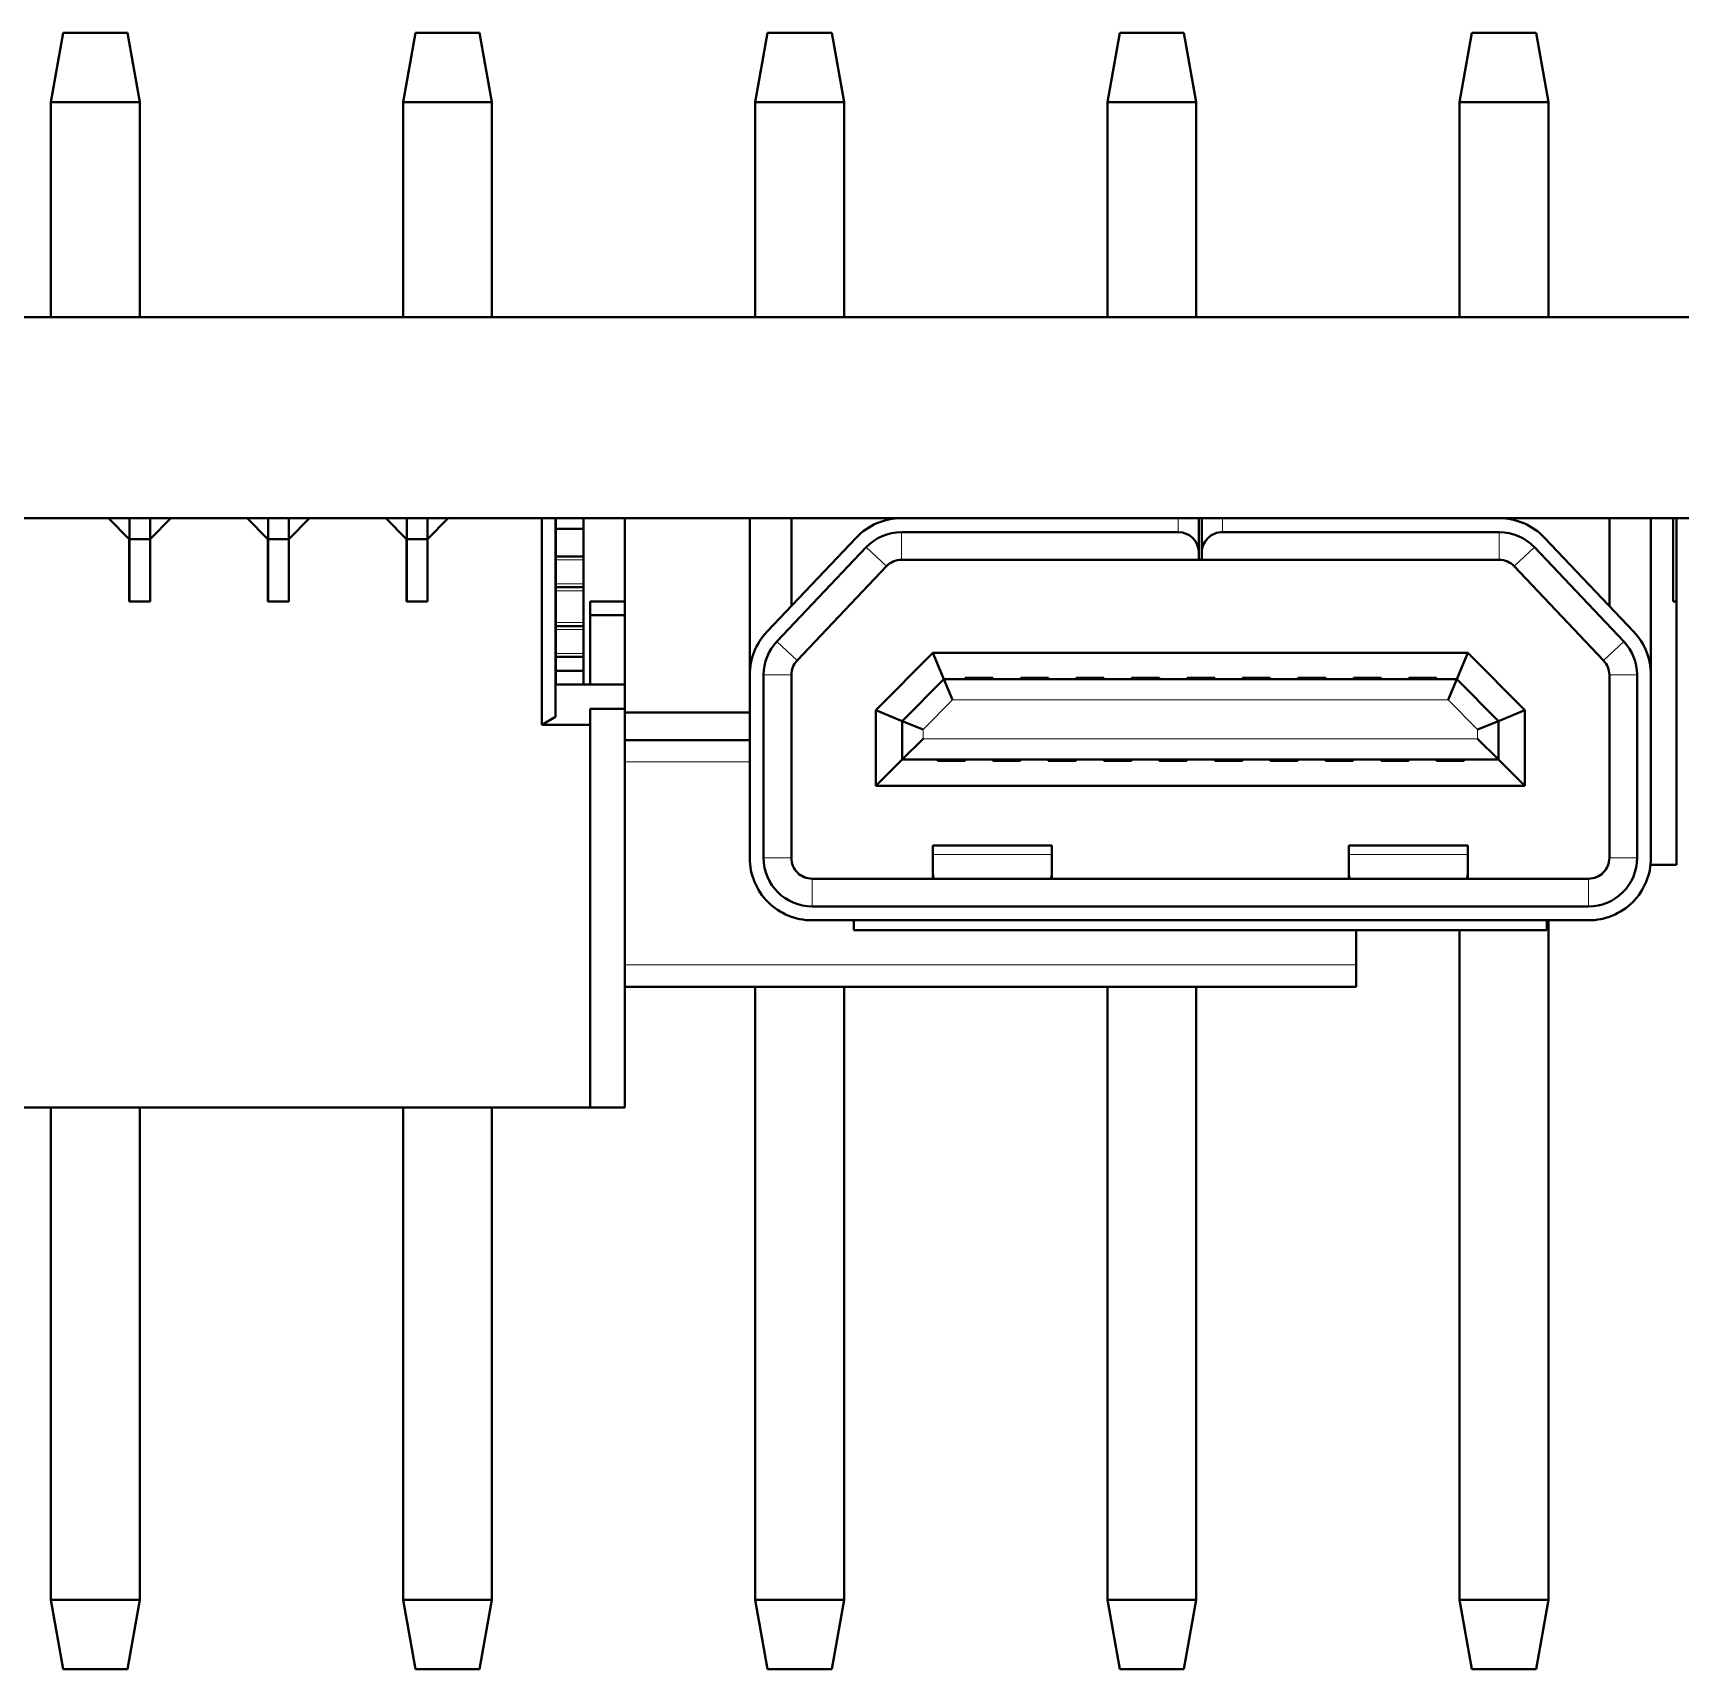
# Model space of a CAD drawing. Header units: inches. Extents: x 2.43 to 8.4, y 3.17 to 7.37.
# Drawn here: x 7.0438 to 7.5115, y 6.3455 to 6.8101 of the extents above; entities that cross this region are included whole.
import ezdxf

# ---------------------------------------------------------------- set-up
doc = ezdxf.new("R2010")
doc.units = ezdxf.units.IN
doc.header["$LTSCALE"] = 0.5
doc.header["$MEASUREMENT"] = 0
doc.layers.add('TANGENT_LINES', color=7, linetype='Continuous', lineweight=15)
doc.layers.add('Visible', color=7, linetype='Continuous', lineweight=40)

msp = doc.modelspace()

# ---------------------------------------------------------------- linework, layer by layer
at = {"layer": 'TANGENT_LINES'}
for p, q in [((7.368982644929627, 6.668383110631969), (7.368982644929627, 6.672320118505982)), ((7.381581070126777, 6.668383110631969), (7.381581070126777, 6.672320118505982)), ((7.290419167102513, 6.660509094883935), (7.290419167102513, 6.668383110631966)), ((7.46014453940341, 6.660509094883935), (7.46014453940341, 6.668383110631966)), ((7.200120812953708, 6.660497401485155), (7.192246797205677, 6.660497401485155)), ((7.286133507775123, 6.658666610746914), (7.280419295338609, 6.664083980978921)), ((7.464430198730802, 6.658666610746914), (7.470144411167317, 6.66408398097892)), ((7.200120812953708, 6.653705775422214), (7.192246797205677, 6.653705775422214)), ((7.200120812953708, 6.651737263962097), (7.192246797205677, 6.651737263962097)), ((7.200120812953708, 6.642682436725148), (7.192246797205677, 6.642682436725148)), ((7.200120812953708, 6.640713934665452), (7.192246797205677, 6.640713934665452)), ((7.255045761017278, 6.637320116009779), (7.260759973453792, 6.631902745777772)), ((7.489803733052132, 6.631902745777772), (7.495517945488647, 6.637320116009779)), ((7.200120812953708, 6.63392260021286), (7.192246797205677, 6.633922600212861)), ((7.251266105222123, 6.627839718103767), (7.259140120970154, 6.627839718103767)), ((7.491423585535769, 6.627839718103767), (7.499297601283801, 6.627839718103767)), ((7.309982947706602, 6.627044527957374), (7.309982947706602, 6.626650827167327)), ((7.314937981737165, 6.627044527957374), (7.314937981737165, 6.626650827167327)), ((7.325730979202665, 6.627044527957374), (7.325730979202665, 6.626650827167327)), ((7.330686013233228, 6.627044527957374), (7.330686013233228, 6.626650827167327)), ((7.341479010698729, 6.627044527957374), (7.341479010698729, 6.626650827167327)), ((7.346434044729291, 6.627044527957374), (7.346434044729291, 6.626650827167327)), ((7.357227042194791, 6.627044527957374), (7.357227042194791, 6.626650827167327)), ((7.362182076225354, 6.627044527957374), (7.362182076225354, 6.626650827167327)), ((7.372975073690855, 6.627044527957374), (7.372975073690855, 6.626650827167327)), ((7.377930107721417, 6.627044527957374), (7.377930107721417, 6.626650827167327)), ((7.388723105186918, 6.627044527957374), (7.388723105186918, 6.626650827167327)), ((7.39367813921748, 6.627044527957374), (7.39367813921748, 6.626650827167327)), ((7.404471136682981, 6.627044527957374), (7.404471136682981, 6.626650827167327)), ((7.409426170713543, 6.627044527957374), (7.409426170713543, 6.626650827167327)), ((7.420219168179043, 6.627044527957374), (7.420219168179043, 6.626650827167327)), ((7.425174202209606, 6.627044527957374), (7.425174202209606, 6.626650827167327)), ((7.435967199675106, 6.627044527957374), (7.435967199675106, 6.626650827167327)), ((7.440922233705669, 6.627044527957374), (7.440922233705669, 6.626650827167327)), ((7.30491025566229, 6.620745315356303), (7.29654169577199, 6.612294647081061)), ((7.44565345084232, 6.620745315356303), (7.30491025566229, 6.620745315356303)), ((7.45402201073262, 6.612294647081061), (7.44565345084232, 6.620745315356303)), ((7.29654169577199, 6.612294647081061), (7.29654169577199, 6.609721693309051)), ((7.29654169577199, 6.609721693309051), (7.45402201073262, 6.609721693309051)), ((7.45402201073262, 6.609721693309051), (7.45402201073262, 6.612294647081061)), ((7.247329097348107, 6.603111735699878), (7.211896026480636, 6.603111735699878)), ((7.302071367911174, 6.603480948835632), (7.302071371267288, 6.603816181498027)), ((7.307026416536686, 6.603480948835635), (7.307026413180659, 6.603816181498027)), ((7.317819399407237, 6.603480948835632), (7.317819402763352, 6.603816181498027)), ((7.322774448032749, 6.603480948835635), (7.322774444676722, 6.603816181498027)), ((7.3335674309033, 6.603480948835632), (7.333567434259415, 6.603816181498027)), ((7.338522479528812, 6.603480948835635), (7.338522476172785, 6.603816181498027)), ((7.349315462399363, 6.603480948835632), (7.349315465755478, 6.603816181498027)), ((7.354270511024875, 6.603480948835635), (7.354270507668848, 6.603816181498027)), ((7.365063493895426, 6.603480948835631), (7.365063497251541, 6.603816181498027)), ((7.370018542520937, 6.603480948835635), (7.370018539164911, 6.603816181498027)), ((7.380811525391489, 6.603480948835631), (7.380811528747603, 6.603816181498027)), ((7.385766574017, 6.603480948835635), (7.385766570660974, 6.603816181498027)), ((7.396559556887552, 6.603480948835631), (7.396559560243666, 6.603816181498027)), ((7.401514605513063, 6.603480948835634), (7.401514602157037, 6.603816181498027)), ((7.412307588383615, 6.603480948835631), (7.412307591739729, 6.603816181498027)), ((7.417262637009126, 6.603480948835634), (7.4172626336531, 6.603816181498027)), ((7.428055619879678, 6.603480948835632), (7.428055623235792, 6.603816181498027)), ((7.433010668505189, 6.603480948835635), (7.433010665149163, 6.603816181498027)), ((7.443803651375741, 6.603480948835632), (7.443803654731855, 6.603816181498027)), ((7.448758700001252, 6.603480948835635), (7.448758696645227, 6.603816181498027)), ((7.299353844399825, 6.576844393041637), (7.333099626176832, 6.576844393041605)), ((7.451209862104784, 6.57684439304173), (7.417464080327777, 6.57684439304173)), ((7.251266105222123, 6.575863425592508), (7.259140120970154, 6.575863425592508)), ((7.499297601283801, 6.575863425591956), (7.491423585535769, 6.575863425591012)), ((7.265045632781145, 6.562083898032211), (7.265045632781145, 6.569957913780242)), ((7.485518073726135, 6.562083898032211), (7.485518073726135, 6.569957913780242)), ((7.419573191834974, 6.545465527334807), (7.211896026480636, 6.54546552733481))]:
    msp.add_line(p, q, dxfattribs=at)
at = {"layer": 'Visible'}
for p, q in [((7.052374904053655, 6.81011539409652), (7.048903900496402, 6.790430354726441)), ((7.052374904053655, 6.81011539409652), (7.070629747332849, 6.81011539409652)), ((7.070629747332849, 6.81011539409652), (7.074100750890103, 6.790430354726441)), ((7.152374904053656, 6.810115394096518), (7.148903900496402, 6.790430354726439)), ((7.152374904053656, 6.810115394096518), (7.170629747332849, 6.810115394096518)), ((7.170629747332849, 6.810115394096518), (7.174100750890102, 6.790430354726439)), ((7.252374904053656, 6.810115394096517), (7.248903900496401, 6.790430354726438)), ((7.252374904053656, 6.810115394096517), (7.270629747332849, 6.810115394096516)), ((7.270629747332849, 6.810115394096516), (7.274100750890103, 6.790430354726437)), ((7.352374904053656, 6.810115394096515), (7.348903900496402, 6.790430354726436)), ((7.352374904053656, 6.810115394096515), (7.370629747332849, 6.810115394096515)), ((7.370629747332849, 6.810115394096515), (7.374100750890102, 6.790430354726436)), ((7.452374904053656, 6.810115394096514), (7.448903900496401, 6.790430354726436)), ((7.452374904053656, 6.810115394096514), (7.47062974733285, 6.810115394096513)), ((7.470629747332849, 6.810115394096513), (7.474100750890102, 6.790430354726435)), ((7.048903900496402, 6.790430354726441), (7.048903900496401, 6.729406732679217)), ((7.048903900496402, 6.790430354726441), (7.074100750890103, 6.790430354726441)), ((7.074100750890103, 6.790430354726441), (7.074100750890102, 6.729406732679217)), ((7.148903900496402, 6.790430354726439), (7.148903900496401, 6.729406732679216)), ((7.148903900496402, 6.790430354726439), (7.174100750890102, 6.790430354726439)), ((7.174100750890102, 6.790430354726439), (7.174100750890101, 6.729406732679215)), ((7.248903900496401, 6.790430354726438), (7.2489039004964, 6.729406732679214)), ((7.248903900496401, 6.790430354726438), (7.274100750890103, 6.790430354726437)), ((7.274100750890103, 6.790430354726437), (7.274100750890101, 6.729406732679214)), ((7.348903900496402, 6.790430354726436), (7.348903900496401, 6.729406732679213)), ((7.348903900496402, 6.790430354726436), (7.374100750890102, 6.790430354726436)), ((7.374100750890102, 6.790430354726436), (7.374100750890102, 6.729406732679212)), ((7.448903900496401, 6.790430354726436), (7.448903900496401, 6.729406732679212)), ((7.448903900496401, 6.790430354726436), (7.474100750890102, 6.790430354726435)), ((7.474100750890102, 6.790430354726435), (7.474100750890101, 6.729406732679212)), ((8.272919648527918, 6.7294067326792), (5.162683428055439, 6.729406732679243)), ((7.290419167102513, 6.672320118505985), (6.9325854842853, 6.672320118505991)), ((7.06524250570129, 6.672308427923172), (7.06524250570129, 6.672320118505987)), ((7.06524250570129, 6.672308427923172), (7.07114800249382, 6.666402912357524)), ((7.071183805079694, 6.666402912357523), (7.071183805079694, 6.672320118505988)), ((7.077053499286351, 6.666402912357524), (7.082958996078881, 6.672308427923172)), ((7.077089316890718, 6.666438730075753), (7.077089316890718, 6.672320118505988)), ((7.082958996078881, 6.672308427923172), (7.082958996078881, 6.672320118505987)), ((7.104612584441448, 6.672308427923171), (7.104612584441448, 6.672320118505987)), ((7.104612584441448, 6.672308427923171), (7.110518081233978, 6.666402912357524)), ((7.110553883819851, 6.666402912357523), (7.110553883819851, 6.672320118505988)), ((7.116423578026509, 6.666402912357524), (7.122329074819039, 6.672308427923171)), ((7.116459395630875, 6.666438730075752), (7.116459395630875, 6.672320118505988)), ((7.122329074819039, 6.672308427923171), (7.122329074819039, 6.672320118505987)), ((7.143982663181605, 6.672308427923171), (7.143982663181605, 6.672320118505986)), ((7.143982663181605, 6.672308427923171), (7.149888159974135, 6.666402912357523)), ((7.149923962560009, 6.666402912357523), (7.149923962560009, 6.672320118505987)), ((7.155793656766666, 6.666402912357523), (7.161699153559196, 6.67230842792317)), ((7.155829474371033, 6.666438730075751), (7.155829474371033, 6.672320118505987)), ((7.161699153559196, 6.67230842792317), (7.161699153559196, 6.672320118505986)), ((7.188273979236541, 6.613699176022249), (7.188273979236542, 6.672320118505986)), ((7.192210987110558, 6.672320118505985), (7.192210987110558, 6.615972206190677)), ((7.192246797205677, 6.672320118505985), (7.192246797205677, 6.669355670140346)), ((7.200120812953709, 6.672320118505985), (7.200120812953708, 6.669355670140346)), ((7.211896026480638, 6.672320118505985), (7.211896026480638, 6.648686379740418)), ((7.247329097348107, 6.627839718103767), (7.247329097348107, 6.672320118505986)), ((7.259140120970154, 6.647361169552887), (7.259140120970154, 6.672320118505985)), ((7.368982644929627, 6.672320118505982), (7.290419167102513, 6.672320118505982)), ((7.37488815674065, 6.672320118505982), (7.368982644929627, 6.672320118505982)), ((7.37488815674065, 6.662477598820946), (7.37488815674065, 6.672320118505982)), ((7.375675558315501, 6.672320118505983), (7.37488815674065, 6.672320118505983)), ((7.375675558315502, 6.662477598820956), (7.375675558315502, 6.672320118505982)), ((7.381581070126777, 6.672320118505982), (7.375675558315501, 6.672320118505982)), ((7.46014453940341, 6.672320118505982), (7.381581070126777, 6.672320118505982)), ((7.825281853252306, 6.672320118505978), (7.460144539403411, 6.672320118505983)), ((7.491423585534455, 6.647361169554273), (7.491423585534455, 6.672320118505962)), ((7.503234609156502, 6.627839718103767), (7.503234609156502, 6.672320118505962)), ((7.509533821756242, 6.672320118505962), (7.509533821756242, 6.648698071261868)), ((7.510518073724747, 6.648698071261867), (7.510518073724747, 6.672320118505962)), ((7.07114800249382, 6.666402912357524), (7.07114800249382, 6.648686379740421)), ((7.071183805079692, 6.648686379740421), (7.071183805079692, 6.666402912357524)), ((7.077089316890716, 6.666402912357524), (7.071183805079692, 6.666402912357524)), ((7.07705349928635, 6.648686379740421), (7.077053499286351, 6.666402912357524)), ((7.077089316890716, 6.648686379740421), (7.077089316890716, 6.666402912357524)), ((7.110518081233978, 6.666402912357524), (7.110518081233978, 6.648686379740421)), ((7.11055388381985, 6.648686379740421), (7.110553883819851, 6.666402912357524)), ((7.116459395630874, 6.666402912357524), (7.110553883819851, 6.666402912357524)), ((7.116423578026508, 6.648686379740421), (7.116423578026509, 6.666402912357524)), ((7.116459395630874, 6.648686379740421), (7.116459395630874, 6.666402912357524)), ((7.149888159974135, 6.666402912357523), (7.149888159974135, 6.64868637974042)), ((7.149923962560007, 6.64868637974042), (7.149923962560008, 6.666402912357523)), ((7.155829474371031, 6.666402912357523), (7.149923962560008, 6.666402912357523)), ((7.155793656766666, 6.64868637974042), (7.155793656766666, 6.666402912357523)), ((7.155829474371031, 6.64868637974042), (7.155829474371031, 6.666402912357523)), ((7.192246797205677, 6.669355670140346), (7.192246797205677, 6.661481657208283)), ((7.200120812953708, 6.669355670140346), (7.192246797205677, 6.669355670140346)), ((7.200120812953708, 6.669355670140346), (7.200120812953708, 6.661481657208283)), ((7.277562189120352, 6.666792666094924), (7.252188654799021, 6.640028801125782)), ((7.290419167102513, 6.668383110631966), (7.368982644929627, 6.668383110631966)), ((7.381581070126777, 6.668383110631966), (7.46014453940341, 6.668383110631966)), ((7.498375051706905, 6.640028801125781), (7.473001517385574, 6.666792666094923)), ((7.200120812953708, 6.661481657208283), (7.192246797205677, 6.661481657208283)), ((7.192246797205677, 6.661481657208282), (7.192246797205677, 6.660497401485155)), ((7.192246797205677, 6.653705872609716), (7.192246797205677, 6.660497401485155)), ((7.200120812953708, 6.661481657208282), (7.200120812953708, 6.660497401485155)), ((7.200120812953708, 6.653705872609716), (7.200120812953708, 6.660497401485155)), ((7.255045761017278, 6.637320116009779), (7.280419295338609, 6.664083980978921)), ((7.37488815674065, 6.660509094883935), (7.290419167102513, 6.660509094883935)), ((7.37488815674065, 6.662477598820946), (7.37488815674065, 6.660509094883935)), ((7.375675558315501, 6.660509094883935), (7.374888156740647, 6.660509094883935)), ((7.375675558315502, 6.660509094883935), (7.375675558315502, 6.662477598820956)), ((7.46014453940341, 6.660509094883935), (7.375675558315502, 6.660509094883935)), ((7.470144411167317, 6.66408398097892), (7.495517945488647, 6.637320116009779)), ((7.286133507775123, 6.658666610746914), (7.260759973453792, 6.631902745777772)), ((7.489803733052132, 6.631902745777772), (7.464430198730802, 6.658666610746914)), ((7.192246797205677, 6.652721519698908), (7.192246797205677, 6.653705872599089)), ((7.192246797205677, 6.6527215196806), (7.192246797205677, 6.651737361196746)), ((7.200120812953708, 6.652721438959794), (7.192246797205677, 6.652721438959795)), ((7.192246797205677, 6.651737361186111), (7.192246797205677, 6.642682436725148)), ((7.200120812953708, 6.652721519698908), (7.200120812953708, 6.653705872599089)), ((7.200120812953708, 6.6527215196806), (7.200120812953708, 6.651737361196745)), ((7.200120812953708, 6.651737361186111), (7.200120812953708, 6.642682436725148)), ((7.07114800249382, 6.648686379740421), (7.07705349928635, 6.648686379740421)), ((7.077089316890716, 6.648686379740421), (7.071183805079692, 6.648686379740421)), ((7.110518081233978, 6.648686379740421), (7.116423578026508, 6.648686379740421)), ((7.116459395630874, 6.648686379740421), (7.11055388381985, 6.648686379740421)), ((7.149888159974135, 6.64868637974042), (7.155793656766666, 6.64868637974042)), ((7.155829474371031, 6.64868637974042), (7.149923962560007, 6.64868637974042)), ((7.202053506795598, 6.644749371866403), (7.202053506795598, 6.648686379740419)), ((7.202053506795598, 6.648686379740419), (7.211896026480637, 6.648686379740419)), ((7.211896026480637, 6.648686379740419), (7.211896026480637, 6.644749371866403)), ((7.509533821756242, 6.648698071261868), (7.510518073724746, 6.648698071261868)), ((7.510518073724746, 6.648698071261868), (7.510518073724745, 6.573894921655568)), ((7.192246797205677, 6.641698190388579), (7.192246797205677, 6.642682436725148)), ((7.200120812953708, 6.641698190388579), (7.192246797205677, 6.641698190388579)), ((7.192246797205677, 6.640713934665452), (7.192246797205677, 6.641698190388579)), ((7.200120812953708, 6.641698190388579), (7.200120812953708, 6.642682436725148)), ((7.200120812953708, 6.640713934665452), (7.200120812953708, 6.641698190388579)), ((7.211896026480637, 6.644749371866403), (7.202053506795598, 6.644749371866403)), ((7.202053506795598, 6.644749371866403), (7.202053506795597, 6.62506432686439)), ((7.211896026480637, 6.644749371866403), (7.211896026480637, 6.62506432686439)), ((7.192246797205677, 6.633922600212861), (7.192246797205677, 6.640713934665452)), ((7.200120812953708, 6.63392260021286), (7.200120812953708, 6.640713934665452)), ((7.192246797205677, 6.632938344489734), (7.192246797205677, 6.633922600212861)), ((7.192246797205677, 6.632938344489733), (7.192246797205677, 6.629001340370341)), ((7.200120812953708, 6.632938344489733), (7.192246797205677, 6.632938344489733)), ((7.200120812953708, 6.632938344489733), (7.200120812953708, 6.63392260021286)), ((7.200120812953708, 6.632938344489733), (7.200120812953708, 6.629001340370341)), ((7.28315586900037, 6.617800997490823), (7.299327346682617, 6.634131142127949)), ((7.299327346682617, 6.634131142127949), (7.451236359821993, 6.634131142127949)), ((7.299327346682617, 6.634131142127949), (7.302447207583015, 6.626650827167327)), ((7.451236359821993, 6.634131142127949), (7.448116498921595, 6.626650827167327)), ((7.451236359821993, 6.634131142127949), (7.467407837504272, 6.617800997490821)), ((7.192246797205677, 6.629001340370341), (7.192246797205677, 6.62506432686439)), ((7.200120812953708, 6.629001340370341), (7.192246797205677, 6.629001340370341)), ((7.200120812953708, 6.629001340370341), (7.200120812953708, 6.62506432686439)), ((7.247329097348107, 6.627839718103767), (7.247329097348107, 6.575863425592508)), ((7.251266105222123, 6.575863425592508), (7.251266105222123, 6.627839718103767)), ((7.259140120970154, 6.627839718103767), (7.259140120970154, 6.575863425592508)), ((7.491423585535769, 6.575863425591012), (7.491423585535769, 6.627839718103767)), ((7.499297601283801, 6.627839718103767), (7.499297601283801, 6.575863425591956)), ((7.503234609157817, 6.575863425592428), (7.503234609157817, 6.627839718103767)), ((7.192210987110558, 6.62506432686439), (7.192246797205677, 6.62506432686439)), ((7.200120812953708, 6.62506432686439), (7.192246797205677, 6.62506432686439)), ((7.200120812953708, 6.62506432686439), (7.202053506795597, 6.62506432686439)), ((7.202053506795597, 6.62506432686439), (7.211896026480637, 6.62506432686439)), ((7.211896026480637, 6.62506432686439), (7.211896026480637, 6.618245236359105)), ((7.290636183960967, 6.614723919320653), (7.302447207583015, 6.626650827167327)), ((7.302447207583015, 6.626650827167327), (7.448116498921595, 6.626650827167327)), ((7.302447207583015, 6.626650827167327), (7.30491025566229, 6.620745315356303)), ((7.308523456847862, 6.627044527957374), (7.309982947706602, 6.627044527957374)), ((7.308523456847862, 6.627044527957374), (7.308523456847862, 6.626650827167327)), ((7.309982947706602, 6.627044527957374), (7.310098259997474, 6.627044527957374)), ((7.310098259997473, 6.627044527957374), (7.310098259997473, 6.626650827167327)), ((7.310098259997473, 6.627044527957374), (7.314822669446292, 6.627044527957374)), ((7.314822669446292, 6.627044527957374), (7.314822669446292, 6.626650827167327)), ((7.314822669446292, 6.627044527957374), (7.314937981737165, 6.627044527957374)), ((7.314937981737165, 6.627044527957374), (7.316397472595905, 6.627044527957374)), ((7.316397472595905, 6.627044527957374), (7.316397472595905, 6.626650827167327)), ((7.324271488343925, 6.627044527957374), (7.325730979202665, 6.627044527957374)), ((7.324271488343925, 6.627044527957374), (7.324271488343925, 6.626650827167327)), ((7.325730979202665, 6.627044527957374), (7.325846291493537, 6.627044527957374)), ((7.325846291493536, 6.627044527957374), (7.330570700942355, 6.627044527957374)), ((7.325846291493536, 6.627044527957374), (7.325846291493536, 6.626650827167327)), ((7.330570700942355, 6.627044527957374), (7.330570700942355, 6.626650827167327)), ((7.330570700942355, 6.627044527957374), (7.330686013233228, 6.627044527957374)), ((7.330686013233228, 6.627044527957374), (7.332145504091968, 6.627044527957374)), ((7.332145504091968, 6.627044527957374), (7.332145504091968, 6.626650827167327)), ((7.340019519839988, 6.627044527957374), (7.341479010698729, 6.627044527957374)), ((7.340019519839988, 6.627044527957374), (7.340019519839988, 6.626650827167327)), ((7.341479010698728, 6.627044527957374), (7.3415943229896, 6.627044527957374)), ((7.341594322989599, 6.627044527957374), (7.346318732438418, 6.627044527957374)), ((7.341594322989599, 6.627044527957374), (7.341594322989599, 6.626650827167327)), ((7.346318732438418, 6.627044527957374), (7.346318732438418, 6.626650827167327)), ((7.346318732438418, 6.627044527957374), (7.346434044729291, 6.627044527957374)), ((7.346434044729291, 6.627044527957374), (7.347893535588031, 6.627044527957374)), ((7.347893535588031, 6.627044527957374), (7.347893535588031, 6.626650827167327)), ((7.355767551336051, 6.627044527957374), (7.357227042194791, 6.627044527957374)), ((7.355767551336051, 6.627044527957374), (7.355767551336051, 6.626650827167327)), ((7.357227042194791, 6.627044527957374), (7.357342354485663, 6.627044527957374)), ((7.357342354485662, 6.627044527957374), (7.362066763934481, 6.627044527957374)), ((7.357342354485662, 6.627044527957374), (7.357342354485662, 6.626650827167327)), ((7.362066763934481, 6.627044527957374), (7.362066763934481, 6.626650827167327)), ((7.362066763934481, 6.627044527957374), (7.362182076225354, 6.627044527957374)), ((7.362182076225354, 6.627044527957374), (7.363641567084094, 6.627044527957374)), ((7.363641567084094, 6.627044527957374), (7.363641567084094, 6.626650827167327)), ((7.371515582832114, 6.627044527957374), (7.372975073690855, 6.627044527957374)), ((7.371515582832114, 6.627044527957374), (7.371515582832114, 6.626650827167327)), ((7.372975073690854, 6.627044527957374), (7.373090385981726, 6.627044527957374)), ((7.373090385981725, 6.627044527957374), (7.377814795430544, 6.627044527957374)), ((7.373090385981725, 6.627044527957374), (7.373090385981725, 6.626650827167327)), ((7.377814795430544, 6.627044527957374), (7.377814795430544, 6.626650827167327)), ((7.377814795430544, 6.627044527957374), (7.377930107721417, 6.627044527957374)), ((7.377930107721417, 6.627044527957374), (7.379389598580157, 6.627044527957374)), ((7.379389598580157, 6.627044527957374), (7.379389598580157, 6.626650827167327)), ((7.387263614328177, 6.627044527957374), (7.388723105186918, 6.627044527957374)), ((7.387263614328177, 6.627044527957374), (7.387263614328177, 6.626650827167327)), ((7.388723105186917, 6.627044527957374), (7.388838417477789, 6.627044527957374)), ((7.388838417477788, 6.627044527957374), (7.393562826926607, 6.627044527957374)), ((7.388838417477788, 6.627044527957374), (7.388838417477788, 6.626650827167327)), ((7.393562826926607, 6.627044527957374), (7.393562826926607, 6.626650827167327)), ((7.393562826926606, 6.627044527957374), (7.39367813921748, 6.627044527957374)), ((7.39367813921748, 6.627044527957374), (7.39513763007622, 6.627044527957374)), ((7.39513763007622, 6.627044527957374), (7.39513763007622, 6.626650827167327)), ((7.40301164582424, 6.627044527957374), (7.404471136682981, 6.627044527957374)), ((7.40301164582424, 6.627044527957374), (7.40301164582424, 6.626650827167327)), ((7.404471136682981, 6.627044527957374), (7.404586448973852, 6.627044527957374)), ((7.404586448973851, 6.627044527957374), (7.404586448973851, 6.626650827167327)), ((7.404586448973851, 6.627044527957374), (7.40931085842267, 6.627044527957374)), ((7.40931085842267, 6.627044527957374), (7.40931085842267, 6.626650827167327)), ((7.409310858422669, 6.627044527957374), (7.409426170713543, 6.627044527957374)), ((7.409426170713543, 6.627044527957374), (7.410885661572283, 6.627044527957374)), ((7.410885661572283, 6.627044527957374), (7.410885661572283, 6.626650827167327)), ((7.418759677320303, 6.627044527957374), (7.420219168179043, 6.627044527957374)), ((7.418759677320303, 6.627044527957374), (7.418759677320303, 6.626650827167327)), ((7.420219168179043, 6.627044527957374), (7.420334480469915, 6.627044527957374)), ((7.420334480469914, 6.627044527957374), (7.425058889918733, 6.627044527957374)), ((7.420334480469914, 6.627044527957374), (7.420334480469914, 6.626650827167327)), ((7.425058889918733, 6.627044527957374), (7.425058889918733, 6.626650827167327)), ((7.425058889918732, 6.627044527957374), (7.425174202209606, 6.627044527957374)), ((7.425174202209606, 6.627044527957374), (7.426633693068346, 6.627044527957374)), ((7.426633693068346, 6.627044527957374), (7.426633693068346, 6.626650827167327)), ((7.434507708816366, 6.627044527957374), (7.435967199675106, 6.627044527957374)), ((7.434507708816366, 6.627044527957374), (7.434507708816366, 6.626650827167327)), ((7.435967199675106, 6.627044527957374), (7.436082511965978, 6.627044527957374)), ((7.436082511965977, 6.627044527957374), (7.440806921414796, 6.627044527957374)), ((7.436082511965977, 6.627044527957374), (7.436082511965977, 6.626650827167327)), ((7.440806921414796, 6.627044527957374), (7.440806921414796, 6.626650827167327)), ((7.440806921414795, 6.627044527957374), (7.440922233705669, 6.627044527957374)), ((7.440922233705669, 6.627044527957374), (7.442381724564409, 6.627044527957374)), ((7.442381724564409, 6.627044527957374), (7.442381724564409, 6.626650827167327)), ((7.448116498921595, 6.626650827167327), (7.44565345084232, 6.620745315356303)), ((7.448116498921595, 6.626650827167327), (7.459927522543643, 6.614723919320653)), ((7.202053506795597, 6.613699176022249), (7.202053506795597, 6.618245236359106)), ((7.211896026480637, 6.618245236359105), (7.202053506795597, 6.618245236359106)), ((7.211896026480635, 6.504997283860316), (7.211896026480637, 6.618245236359105)), ((7.192210987110558, 6.615972206190677), (7.188273979236541, 6.613699176022249)), ((7.188273979236541, 6.613699176022249), (7.202053506795597, 6.613699176022249)), ((7.202053506795595, 6.504997283860316), (7.202053506795597, 6.613699176022249)), ((7.247329097348107, 6.617202008269937), (7.211896026480636, 6.617202008269761)), ((7.28315586900037, 6.596335866537397), (7.28315586900037, 6.617800997490823)), ((7.28315586900037, 6.617800997490823), (7.290636183960967, 6.614723919320653)), ((7.290636183960967, 6.603816181498027), (7.290636183960967, 6.614723919320653)), ((7.290636183960966, 6.614723919320653), (7.29654169577199, 6.612294647081061)), ((7.45402201073262, 6.612294647081061), (7.459927522543644, 6.614723919320653)), ((7.467407837504259, 6.617800997490815), (7.459927522543643, 6.614723919320653)), ((7.459927522543643, 6.614723919320653), (7.459927522543643, 6.603816181498027)), ((7.467407837504272, 6.6178009974908), (7.467407837504272, 6.596335866537397)), ((7.247329097348107, 6.609327992521728), (7.211896026480636, 6.609327992521729)), ((7.29654169577199, 6.609721693309051), (7.290636183960966, 6.603816181498027)), ((7.45402201073262, 6.609721693309051), (7.459927522543644, 6.603816181498027)), ((7.28315586900037, 6.596335866537397), (7.290636183960967, 6.603816181498027)), ((7.459927522543643, 6.603816181498027), (7.290636183960967, 6.603816181498027)), ((7.300611884350004, 6.603471730345927), (7.300611884350004, 6.603816181498027)), ((7.300611884350004, 6.603420779600999), (7.300611884350004, 6.603471730345925)), ((7.300611884350004, 6.603420779601), (7.308485900098047, 6.603420779601)), ((7.302186687499615, 6.603588806946901), (7.302186687499615, 6.603816181498027)), ((7.302186687499615, 6.603588806946901), (7.306911096948434, 6.603588806946901)), ((7.302186687499615, 6.603482794263199), (7.302186687499615, 6.603588806946899)), ((7.306911096948434, 6.603588806946901), (7.306911096948434, 6.603816181498027)), ((7.306911096948434, 6.603588806946899), (7.306911096948434, 6.60348279415282)), ((7.308485900098047, 6.603471730345927), (7.308485900098047, 6.603816181498027)), ((7.308485900098047, 6.603471730345925), (7.308485900098047, 6.603420779600999)), ((7.316359915846067, 6.603471730345927), (7.316359915846067, 6.603816181498027)), ((7.316359915846067, 6.603420779601), (7.316359915846067, 6.603471730345927)), ((7.316359915846067, 6.603420779601), (7.32423393159411, 6.603420779601)), ((7.317934718995678, 6.603588806946901), (7.317934718995678, 6.603816181498027)), ((7.317934718995678, 6.603588806946901), (7.322659128444497, 6.603588806946901)), ((7.317934718995678, 6.603482794263201), (7.317934718995678, 6.603588806946901)), ((7.322659128444497, 6.603588806946901), (7.322659128444497, 6.603816181498027)), ((7.322659128444497, 6.603588806946901), (7.322659128444497, 6.603482794152821)), ((7.32423393159411, 6.603471730345927), (7.32423393159411, 6.603816181498027)), ((7.32423393159411, 6.603471730345927), (7.32423393159411, 6.603420779601)), ((7.33210794734213, 6.603471730345927), (7.33210794734213, 6.603816181498027)), ((7.33210794734213, 6.603420779601), (7.33210794734213, 6.603471730345927)), ((7.33210794734213, 6.603420779601), (7.339981963090173, 6.603420779601)), ((7.333682750491741, 6.603588806946901), (7.333682750491741, 6.603816181498027)), ((7.333682750491741, 6.603588806946901), (7.33840715994056, 6.603588806946901)), ((7.333682750491741, 6.603482794263201), (7.333682750491741, 6.603588806946901)), ((7.33840715994056, 6.603588806946901), (7.33840715994056, 6.603816181498027)), ((7.33840715994056, 6.603588806946901), (7.33840715994056, 6.603482794152821)), ((7.339981963090173, 6.603471730345927), (7.339981963090173, 6.603816181498027)), ((7.339981963090173, 6.603471730345927), (7.339981963090173, 6.603420779601)), ((7.347855978838193, 6.603471730345927), (7.347855978838193, 6.603816181498027)), ((7.347855978838193, 6.603420779601), (7.347855978838193, 6.603471730345927)), ((7.347855978838193, 6.603420779601), (7.355729994586236, 6.603420779601)), ((7.349430781987804, 6.603588806946901), (7.349430781987804, 6.603816181498027)), ((7.349430781987804, 6.603588806946901), (7.354155191436623, 6.603588806946901)), ((7.349430781987804, 6.603482794263201), (7.349430781987804, 6.603588806946901)), ((7.354155191436623, 6.603588806946901), (7.354155191436623, 6.603816181498027)), ((7.354155191436623, 6.603588806946901), (7.354155191436623, 6.603482794152821)), ((7.355729994586236, 6.603471730345927), (7.355729994586236, 6.603816181498027)), ((7.355729994586236, 6.603471730345927), (7.355729994586236, 6.603420779601)), ((7.363604010334256, 6.603471730345927), (7.363604010334256, 6.603816181498027)), ((7.363604010334256, 6.603420779601), (7.363604010334256, 6.603471730345928)), ((7.363604010334256, 6.603420779601), (7.371478026082299, 6.603420779601)), ((7.365178813483867, 6.603588806946901), (7.365178813483867, 6.603816181498027)), ((7.365178813483867, 6.603588806946901), (7.369903222932686, 6.603588806946901)), ((7.365178813483867, 6.603482794263201), (7.365178813483867, 6.603588806946901)), ((7.369903222932686, 6.603588806946901), (7.369903222932686, 6.603816181498027)), ((7.369903222932686, 6.603588806946901), (7.369903222932686, 6.603482794152821)), ((7.371478026082299, 6.603471730345927), (7.371478026082299, 6.603816181498027)), ((7.371478026082299, 6.603471730345928), (7.371478026082299, 6.603420779601)), ((7.379352041830319, 6.603471730345927), (7.379352041830319, 6.603816181498027)), ((7.379352041830319, 6.603420779601), (7.379352041830319, 6.603471730345928)), ((7.379352041830319, 6.603420779601), (7.387226057578362, 6.603420779601)), ((7.38092684497993, 6.603588806946901), (7.38092684497993, 6.603816181498027)), ((7.38092684497993, 6.603588806946901), (7.385651254428749, 6.603588806946901)), ((7.38092684497993, 6.603482794263201), (7.38092684497993, 6.603588806946901)), ((7.385651254428749, 6.603588806946901), (7.385651254428749, 6.603816181498027)), ((7.385651254428748, 6.603588806946901), (7.385651254428748, 6.603482794152821)), ((7.387226057578362, 6.603471730345927), (7.387226057578362, 6.603816181498027)), ((7.387226057578362, 6.603471730345928), (7.387226057578362, 6.603420779601)), ((7.395100073326382, 6.603471730345927), (7.395100073326382, 6.603816181498027)), ((7.395100073326382, 6.603420779601), (7.395100073326382, 6.603471730345927)), ((7.395100073326382, 6.603420779601), (7.402974089074425, 6.603420779601)), ((7.396674876475993, 6.603588806946901), (7.396674876475993, 6.603816181498027)), ((7.396674876475993, 6.603588806946901), (7.401399285924812, 6.603588806946901)), ((7.396674876475993, 6.603482794263201), (7.396674876475993, 6.603588806946901)), ((7.401399285924812, 6.603588806946901), (7.401399285924812, 6.603816181498027)), ((7.401399285924811, 6.603588806946901), (7.401399285924811, 6.60348279415282)), ((7.402974089074425, 6.603471730345927), (7.402974089074425, 6.603816181498027)), ((7.402974089074425, 6.603471730345927), (7.402974089074425, 6.603420779601)), ((7.410848104822445, 6.603471730345927), (7.410848104822445, 6.603816181498027)), ((7.410848104822445, 6.603420779601), (7.410848104822445, 6.603471730345927)), ((7.410848104822445, 6.603420779601), (7.418722120570488, 6.603420779601)), ((7.412422907972056, 6.603588806946901), (7.412422907972056, 6.603816181498027)), ((7.412422907972056, 6.603588806946901), (7.417147317420875, 6.603588806946901)), ((7.412422907972056, 6.603482794263201), (7.412422907972056, 6.603588806946901)), ((7.417147317420875, 6.603588806946901), (7.417147317420875, 6.603816181498027)), ((7.417147317420875, 6.603588806946901), (7.417147317420875, 6.60348279415282)), ((7.418722120570488, 6.603471730345927), (7.418722120570488, 6.603816181498027)), ((7.418722120570488, 6.603471730345927), (7.418722120570488, 6.603420779601)), ((7.426596136318508, 6.603471730345927), (7.426596136318508, 6.603816181498027)), ((7.426596136318508, 6.603420779601), (7.426596136318508, 6.603471730345927)), ((7.426596136318508, 6.603420779601), (7.434470152066551, 6.603420779601)), ((7.428170939468119, 6.603588806946901), (7.428170939468119, 6.603816181498027)), ((7.428170939468119, 6.603588806946901), (7.432895348916938, 6.603588806946901)), ((7.428170939468119, 6.603482794263201), (7.428170939468119, 6.603588806946901)), ((7.432895348916938, 6.603588806946901), (7.432895348916938, 6.603816181498027)), ((7.432895348916937, 6.603588806946901), (7.432895348916937, 6.603482794152821)), ((7.434470152066551, 6.603471730345927), (7.434470152066551, 6.603816181498027)), ((7.434470152066551, 6.603471730345927), (7.434470152066551, 6.603420779601)), ((7.442344167814571, 6.603471730345927), (7.442344167814571, 6.603816181498027)), ((7.442344167814571, 6.603420779601), (7.442344167814571, 6.603471730345927)), ((7.442344167814571, 6.603420779601), (7.450218183562614, 6.603420779601)), ((7.443918970964182, 6.603588806946901), (7.443918970964182, 6.603816181498027)), ((7.443918970964182, 6.603588806946901), (7.448643380413001, 6.603588806946901)), ((7.443918970964182, 6.603482794263201), (7.443918970964182, 6.603588806946901)), ((7.448643380413001, 6.603588806946901), (7.448643380413001, 6.603816181498027)), ((7.448643380413001, 6.603588806946901), (7.448643380413001, 6.603482794152821)), ((7.450218183562614, 6.603471730345927), (7.450218183562614, 6.603816181498027)), ((7.450218183562614, 6.603471730345927), (7.450218183562614, 6.603420779601)), ((7.467407837504272, 6.596335866537397), (7.459927522543643, 6.603816181498027)), ((7.467407837504272, 6.596335866537397), (7.28315586900037, 6.596335866537397)), ((7.333099626176833, 6.579426874038483), (7.299353844399825, 6.579426874038483)), ((7.299353844399825, 6.579426874038483), (7.299353844399825, 6.576844393041636)), ((7.299353844399825, 6.576844393041637), (7.299353844399825, 6.571251442810094)), ((7.333099626176832, 6.576844393041605), (7.333099626176832, 6.579426874038483)), ((7.333099626176832, 6.571251442810018), (7.333099626176832, 6.576844393041605)), ((7.451209862104785, 6.579426874038483), (7.417464080327777, 6.579426874038483)), ((7.417464080327777, 6.579426874038483), (7.417464080327777, 6.576844393041712)), ((7.417464080327777, 6.576844393041672), (7.417464080327777, 6.571251442810095)), ((7.451209862104785, 6.576844393041712), (7.451209862104785, 6.579426874038483)), ((7.451209862104784, 6.571251442810095), (7.451209862104784, 6.576844393041672)), ((7.510518073724745, 6.573894921655568), (7.503124908193496, 6.573894921655569)), ((7.265045632781145, 6.569957913780242), (7.485518073726135, 6.569957913780242)), ((7.299353844399825, 6.571251442810094), (7.299353844399825, 6.56995791378019)), ((7.333099626176832, 6.571251442810018), (7.333099626176832, 6.569957913780242)), ((7.417464080327777, 6.571251442810095), (7.417464080327777, 6.569957913780242)), ((7.451209862104785, 6.571251442810095), (7.451209862104785, 6.569957913780242)), ((7.485518073726135, 6.562083898032211), (7.265045632781145, 6.562083898032211)), ((7.265045632781145, 6.558146890158195), (7.485518073726135, 6.558146890158195)), ((7.276856656403246, 6.555390984646384), (7.276856656403246, 6.558146890158195)), ((7.473707050104034, 6.555390984646384), (7.473707050104034, 6.558146890158195)), ((7.474100750890097, 6.365233504332734), (7.474100750890099, 6.558146890158195)), ((7.473707050104034, 6.555390984646384), (7.276856656403246, 6.555390984646384)), ((7.419573191834974, 6.555390984646384), (7.419573191834974, 6.545465527334807)), ((7.448903900496395, 6.365233504332735), (7.448903900496399, 6.555390984646384)), ((7.419573191834974, 6.545465527334807), (7.419573191834974, 6.5392492534908)), ((7.419573191834974, 6.5392492534908), (7.211896026480635, 6.539249253490802)), ((7.248903900496396, 6.365233504332737), (7.248903900496398, 6.5392492534908)), ((7.274100750890097, 6.365233504332737), (7.274100750890099, 6.539249253490799)), ((7.348903900496396, 6.365233504332735), (7.348903900496398, 6.539249253490801)), ((7.374100750890096, 6.365233504332735), (7.374100750890099, 6.539249253490801)), ((7.202053506795595, 6.504997283860316), (7.024888152464887, 6.504997283860319)), ((7.048903900496396, 6.36523350433274), (7.048903900496398, 6.504997283860319)), ((7.074100750890096, 6.36523350433274), (7.074100750890098, 6.504997283860318)), ((7.148903900496395, 6.365233504332739), (7.148903900496397, 6.504997283860317)), ((7.174100750890096, 6.365233504332738), (7.174100750890099, 6.504997283860317)), ((7.211896026480635, 6.504997283860316), (7.202053506795595, 6.504997283860316)), ((7.052374904053649, 6.345548464962661), (7.048903900496396, 6.36523350433274)), ((7.074100750890096, 6.36523350433274), (7.048903900496396, 6.36523350433274)), ((7.070629747332842, 6.345548464962661), (7.074100750890096, 6.36523350433274)), ((7.15237490405365, 6.345548464962659), (7.148903900496395, 6.365233504332739)), ((7.174100750890096, 6.365233504332738), (7.148903900496395, 6.365233504332739)), ((7.170629747332843, 6.345548464962659), (7.174100750890096, 6.365233504332738)), ((7.252374904053649, 6.345548464962659), (7.248903900496396, 6.365233504332737)), ((7.274100750890097, 6.365233504332737), (7.248903900496396, 6.365233504332737)), ((7.270629747332842, 6.345548464962659), (7.274100750890097, 6.365233504332737)), ((7.35237490405365, 6.345548464962657), (7.348903900496396, 6.365233504332735)), ((7.374100750890096, 6.365233504332735), (7.348903900496396, 6.365233504332735)), ((7.370629747332842, 6.345548464962657), (7.374100750890096, 6.365233504332735)), ((7.452374904053649, 6.345548464962656), (7.448903900496395, 6.365233504332735)), ((7.474100750890097, 6.365233504332734), (7.448903900496395, 6.365233504332735)), ((7.470629747332843, 6.345548464962655), (7.474100750890097, 6.365233504332734)), ((7.070629747332842, 6.345548464962661), (7.052374904053649, 6.345548464962661)), ((7.170629747332843, 6.345548464962659), (7.15237490405365, 6.345548464962659)), ((7.270629747332842, 6.345548464962659), (7.252374904053649, 6.345548464962659)), ((7.370629747332842, 6.345548464962657), (7.35237490405365, 6.345548464962657)), ((7.470629747332843, 6.345548464962655), (7.452374904053649, 6.345548464962656))]:
    msp.add_line(p, q, dxfattribs=at)
for centre, radius, start, end in [((7.290419167102513, 6.654603583072904), 0.01771653543307709, 90, 136.5275254422816), ((7.46014453940341, 6.654603583072904), 0.0177165354330774, 43.47247455771239, 90), ((7.290419167102513, 6.654603583072904), 0.01377952755906138, 90, 136.5275254422811), ((7.46014453940341, 6.654603583072904), 0.01377952755906169, 43.47247455771113, 90), ((7.290419167102513, 6.654603583072904), 0.005905511811029863, 90, 136.5275254422846), ((7.46014453940341, 6.654603583072904), 0.005905511811030177, 43.47247455770952, 90), ((7.265045632781179, 6.627839718103767), 0.01771653543307169, 136.5275254422882, 179.9999999999943), ((7.265045632781179, 6.627839718103767), 0.01377952755905599, 136.5275254422896, 180), ((7.485518073724746, 6.627839718103767), 0.01377952755905512, 0, 43.47247455771298), ((7.485518073724746, 6.627839718103767), 0.01771653543307087, 359.9999999999942, 43.47247455771184), ((7.265045632781179, 6.627839718103767), 0.005905511811024449, 136.5275254422981, 179.9999999999828), ((7.485518073724746, 6.627839718103767), 0.005905511811023759, 359.9999999999828, 43.47247455770789), ((7.265045632781145, 6.575863425591232), 0.01771653543303742, 179.9999999958781, 270), ((7.265045632781145, 6.575863425591232), 0.01377952755902167, 180, 270), ((7.265045632781145, 6.575863425591232), 0.005905511810990157, 179.9999999876344, 270), ((7.485518073725707, 6.575863425590304), 0.01771653543210961, 270.0000000013845, 6.867894705504578e-09), ((7.485518073725707, 6.575863425590304), 0.005905511810062371, 270.0000000041534, 6.867894706250002e-09), ((7.485518073725707, 6.575863425590304), 0.01377952755809388, 270.0000000017801, 6.869125731727865e-09)]:
    msp.add_arc(centre, radius, start, end, dxfattribs=at)
at = {"layer": 'Visible', "extrusion": (0, 0, -1)}
for centre, start_param, end_param in [((7.368982644929626, 6.662477598820946), 4.71238898038484, 6.283185307179586), ((7.381581070126525, 6.662477598820946), 3.141592653591597, 4.712388980427402)]:
    msp.add_ellipse(centre, major_axis=(0.005905511811024056, 0), ratio=1, start_param=start_param, end_param=end_param, dxfattribs=at)
at = {"layer": 'Visible'}
for centre, major_axis, ratio, start_param, end_param in [((7.283779110062715, 9.383997261789538), (2.780576482188717, -5.329070518200751e-15), 0.9999999999999362, 4.718442716798474, 4.718967612517119), ((7.325318674385341, 9.383997261789538), (2.780576482188541, -3.552713678800501e-15), 0.9999999999999997, 4.705810348252122, 4.706335243970903), ((7.299527141558752, 9.383997261795166), (2.780576482194345, -5.329070518200751e-15), 0.9999999999999355, 4.718442716798473, 4.718967612517115), ((7.341066705881431, 9.383997261795166), (4.440892098500626e-15, 2.780576482194165), 1, 3.13501402145723, 3.135538917176009), ((7.315275173054815, 9.383997261795166), (2.780576482194345, -5.329070518200751e-15), 0.9999999999999355, 4.718442716798473, 4.718967612517115), ((7.356814737377494, 9.383997261795166), (2.780576482194167, -3.552713678800501e-15), 0.9999999999999993, 4.705810348252125, 4.706335243970905), ((7.331023204550878, 9.383997261795166), (2.780576482194345, -5.329070518200751e-15), 0.9999999999999355, 4.718442716798473, 4.718967612517115), ((7.372562768873557, 9.383997261795166), (2.780576482194167, -3.552713678800501e-15), 0.9999999999999993, 4.705810348252125, 4.706335243970905), ((7.346771236047008, 9.383997261781788), (2.780576482180962, -5.329070518200751e-15), 0.9999999999999374, 4.718442716798478, 4.718967612517122), ((7.388310800369552, 9.383997261781788), (4.440892098500626e-15, 2.780576482180788), 0.999999999999999, 3.135014021457222, 3.135538917176005), ((7.362519267543071, 9.383997261781788), (2.780576482180962, -5.329070518200751e-15), 0.9999999999999374, 4.718442716798478, 4.718967612517122), ((7.404058831865616, 9.383997261781788), (4.440892098500626e-15, 2.780576482180788), 0.9999999999999993, 3.135014021457222, 3.135538917176005), ((7.378267299039116, 9.38399726178443), (2.780576482183607, -5.329070518200751e-15), 0.9999999999999362, 4.718442716798479, 4.718967612517123), ((7.419806863361696, 9.38399726178443), (4.440892098500626e-15, 2.780576482183431), 0.9999999999999993, 3.135014021457222, 3.135538917176004), ((7.394015330535179, 9.38399726178443), (2.780576482183607, -5.329070518200751e-15), 0.9999999999999362, 4.718442716798479, 4.718967612517123), ((7.435554894857759, 9.38399726178443), (4.440892098500626e-15, 2.780576482183431), 0.9999999999999993, 3.135014021457222, 3.135538917176004), ((7.409763362031166, 9.383997261797552), (2.780576482196727, -5.329070518200751e-15), 0.9999999999999367, 4.718442716798476, 4.71896761251712), ((7.451302926353899, 9.383997261797552), (4.440892098500626e-15, 2.780576482196551), 0.9999999999999993, 3.135014021457225, 3.135538917176005), ((7.425511393527229, 9.383997261797552), (2.780576482196727, -5.329070518200751e-15), 0.9999999999999367, 4.718442716798476, 4.71896761251712), ((7.467050957849962, 9.383997261797552), (4.440892098500626e-15, 2.780576482196551), 0.9999999999999993, 3.135014021457225, 3.135538917176005), ((7.307227947702946, 6.571251492280107), (-0.007874103303608493, 0), 0.5650159907702457, 1.111936967767399e-05, 0.2950184575088006), ((7.325225522873654, 6.571251492280139), (-0.007874103303664448, -3.552713678800501e-15), 0.5650159907700656, 2.846574196074784, 3.141581534206741), ((7.425338183630948, 6.571251492280141), (-0.007874103303657343, 1.243449787580175e-14), 0.5650159907657252, 1.111938005875425e-05, 0.2950184575203226), ((7.443335758801688, 6.571251492280108), (-0.007874103303584512, 8.881784197001252e-16), 0.5650159907662138, 2.846574196077666, 3.141581534219916)]:
    msp.add_ellipse(centre, major_axis=major_axis, ratio=ratio, start_param=start_param, end_param=end_param, dxfattribs=at)
for points, knots in [([(7.302071367911174, 6.603480948835632), (7.302097717590863, 6.603481148584588), (7.302142264466688, 6.603481486280987), (7.302183308036168, 6.603482214170047), (7.30218611234551, 6.603482695536594), (7.302186687499615, 6.603482794263202)], [0, 0, 0, 0, 0.5351056444863577, 0.9046517824671976, 1, 1, 1, 1]), ([(7.306911096949127, 6.603482794152821), (7.306917188171529, 6.603482481921835), (7.306933624243018, 6.6034816394225), (7.306997769814154, 6.603481158019875), (7.307018198936509, 6.603481008842236), (7.307026416536686, 6.603480948835635)], [0, 0, 0, 0, 0.2603362856612783, 0.7024707883365556, 1, 1, 1, 1]), ([(7.317819399407237, 6.603480948835632), (7.317845749086926, 6.603481148584589), (7.317890295962752, 6.603481486280989), (7.317931339532231, 6.603482214170046), (7.317934143841573, 6.603482695536594), (7.317934718995678, 6.603482794263202)], [0, 0, 0, 0, 0.5351056444863533, 0.9046517824665191, 1, 1, 1, 1]), ([(7.32265912844519, 6.603482794152821), (7.322665219667591, 6.603482481921835), (7.322681655739079, 6.6034816394225), (7.322745801310215, 6.603481158019876), (7.322766230432571, 6.603481008842237), (7.322774448032749, 6.603480948835635)], [0, 0, 0, 0, 0.2603362856534135, 0.7024707883243285, 1, 1, 1, 1]), ([(7.3335674309033, 6.603480948835632), (7.33359378058299, 6.603481148584589), (7.333638327458815, 6.603481486280988), (7.333679371028293, 6.603482214170047), (7.333682175337636, 6.603482695536594), (7.333682750491741, 6.603482794263201)], [0, 0, 0, 0, 0.5351056444871701, 0.904651782467616, 1, 1, 1, 1]), ([(7.338407159941253, 6.603482794152821), (7.338413251163655, 6.603482481921835), (7.338429687235144, 6.603481639422501), (7.33849383280628, 6.603481158019874), (7.338514261928635, 6.603481008842236), (7.338522479528812, 6.603480948835635)], [0, 0, 0, 0, 0.2603362856620596, 0.7024707883376171, 1, 1, 1, 1]), ([(7.349315462399363, 6.603480948835632), (7.349341812079053, 6.603481148584589), (7.349386358954877, 6.603481486280988), (7.349427402524356, 6.603482214170047), (7.349430206833699, 6.603482695536594), (7.349430781987804, 6.603482794263201)], [0, 0, 0, 0, 0.5351056444865776, 0.9046517824676364, 1, 1, 1, 1]), ([(7.354155191437316, 6.603482794152821), (7.354161282659718, 6.603482481921835), (7.354177718731207, 6.603481639422501), (7.354241864302344, 6.603481158019874), (7.354262293424698, 6.603481008842236), (7.354270511024875, 6.603480948835635)], [0, 0, 0, 0, 0.260336285661286, 0.7024707883368875, 1, 1, 1, 1]), ([(7.365063493895426, 6.603480948835631), (7.365089843575115, 6.603481148584588), (7.365134390450941, 6.603481486280987), (7.365175434020419, 6.603482214170047), (7.365178238329761, 6.603482695536594), (7.365178813483867, 6.603482794263201)], [0, 0, 0, 0, 0.5351056444855866, 0.9046517824646773, 1, 1, 1, 1]), ([(7.369903222933379, 6.603482794152821), (7.369909314155781, 6.603482481921835), (7.36992575022727, 6.6034816394225), (7.369989895798406, 6.603481158019875), (7.370010324920761, 6.603481008842236), (7.370018542520937, 6.603480948835635)], [0, 0, 0, 0, 0.2603362856613109, 0.7024707883368793, 1, 1, 1, 1]), ([(7.380811525391489, 6.603480948835631), (7.380837875071179, 6.603481148584588), (7.380882421947004, 6.603481486280987), (7.380923465516481, 6.603482214170047), (7.380926269825824, 6.603482695536594), (7.38092684497993, 6.603482794263201)], [0, 0, 0, 0, 0.535105644487234, 0.9046517824671322, 1, 1, 1, 1]), ([(7.385651254429442, 6.603482794152821), (7.385657345651844, 6.603482481921835), (7.385673781723333, 6.6034816394225), (7.385737927294469, 6.603481158019875), (7.385758356416824, 6.603481008842236), (7.385766574017, 6.603480948835635)], [0, 0, 0, 0, 0.2603362856620249, 0.702470788336977, 1, 1, 1, 1]), ([(7.396559556887552, 6.603480948835632), (7.396585906567242, 6.603481148584588), (7.396630453443067, 6.603481486280988), (7.396671497012544, 6.603482214170046), (7.396674301321887, 6.603482695536594), (7.396674876475993, 6.603482794263201)], [0, 0, 0, 0, 0.5351056444861295, 0.9046517824665573, 1, 1, 1, 1]), ([(7.401399285925505, 6.603482794152821), (7.401405377147907, 6.603482481921835), (7.401421813219396, 6.603481639422501), (7.401485958790532, 6.603481158019875), (7.401506387912887, 6.603481008842236), (7.401514605513063, 6.603480948835635)], [0, 0, 0, 0, 0.2603362856619482, 0.7024707883369516, 1, 1, 1, 1]), ([(7.412307588383615, 6.603480948835632), (7.412333938063305, 6.603481148584588), (7.41237848493913, 6.603481486280988), (7.412419528508607, 6.603482214170046), (7.41242233281795, 6.603482695536594), (7.412422907972056, 6.603482794263201)], [0, 0, 0, 0, 0.5351056444850747, 0.9046517824640821, 1, 1, 1, 1]), ([(7.417147317421569, 6.603482794152821), (7.41715340864397, 6.603482481921835), (7.417169844715459, 6.603481639422501), (7.417233990286595, 6.603481158019875), (7.41725441940895, 6.603481008842236), (7.417262637009126, 6.603480948835635)], [0, 0, 0, 0, 0.2603362856612342, 0.702470788336854, 1, 1, 1, 1]), ([(7.428055619879678, 6.603480948835632), (7.428081969559368, 6.603481148584589), (7.428126516435193, 6.603481486280988), (7.428167560004671, 6.603482214170046), (7.428170364314013, 6.603482695536594), (7.428170939468119, 6.603482794263201)], [0, 0, 0, 0, 0.53510564448503, 0.9046517824640082, 1, 1, 1, 1]), ([(7.432895348917632, 6.603482794152821), (7.432901440140033, 6.603482481921835), (7.432917876211522, 6.603481639422501), (7.432982021782658, 6.603481158019875), (7.433002450905013, 6.603481008842236), (7.433010668505189, 6.603480948835635)], [0, 0, 0, 0, 0.260336285661444, 0.7024707883373597, 1, 1, 1, 1]), ([(7.443803651375741, 6.603480948835632), (7.443830001055431, 6.603481148584589), (7.443874547931256, 6.603481486280988), (7.443915591500734, 6.603482214170046), (7.443918395810076, 6.603482695536594), (7.443918970964182, 6.603482794263201)], [0, 0, 0, 0, 0.5351056444864551, 0.9046517824664175, 1, 1, 1, 1]), ([(7.448643380413695, 6.603482794152821), (7.448649471636096, 6.603482481921835), (7.448665907707585, 6.603481639422501), (7.448730053278721, 6.603481158019875), (7.448750482401076, 6.603481008842236), (7.448758700001252, 6.603480948835635)], [0, 0, 0, 0, 0.2603362856619758, 0.7024707883369655, 1, 1, 1, 1])]:
    msp.add_open_spline(points, degree=3, knots=knots, dxfattribs=at)

doc.saveas('drawing.dxf')
